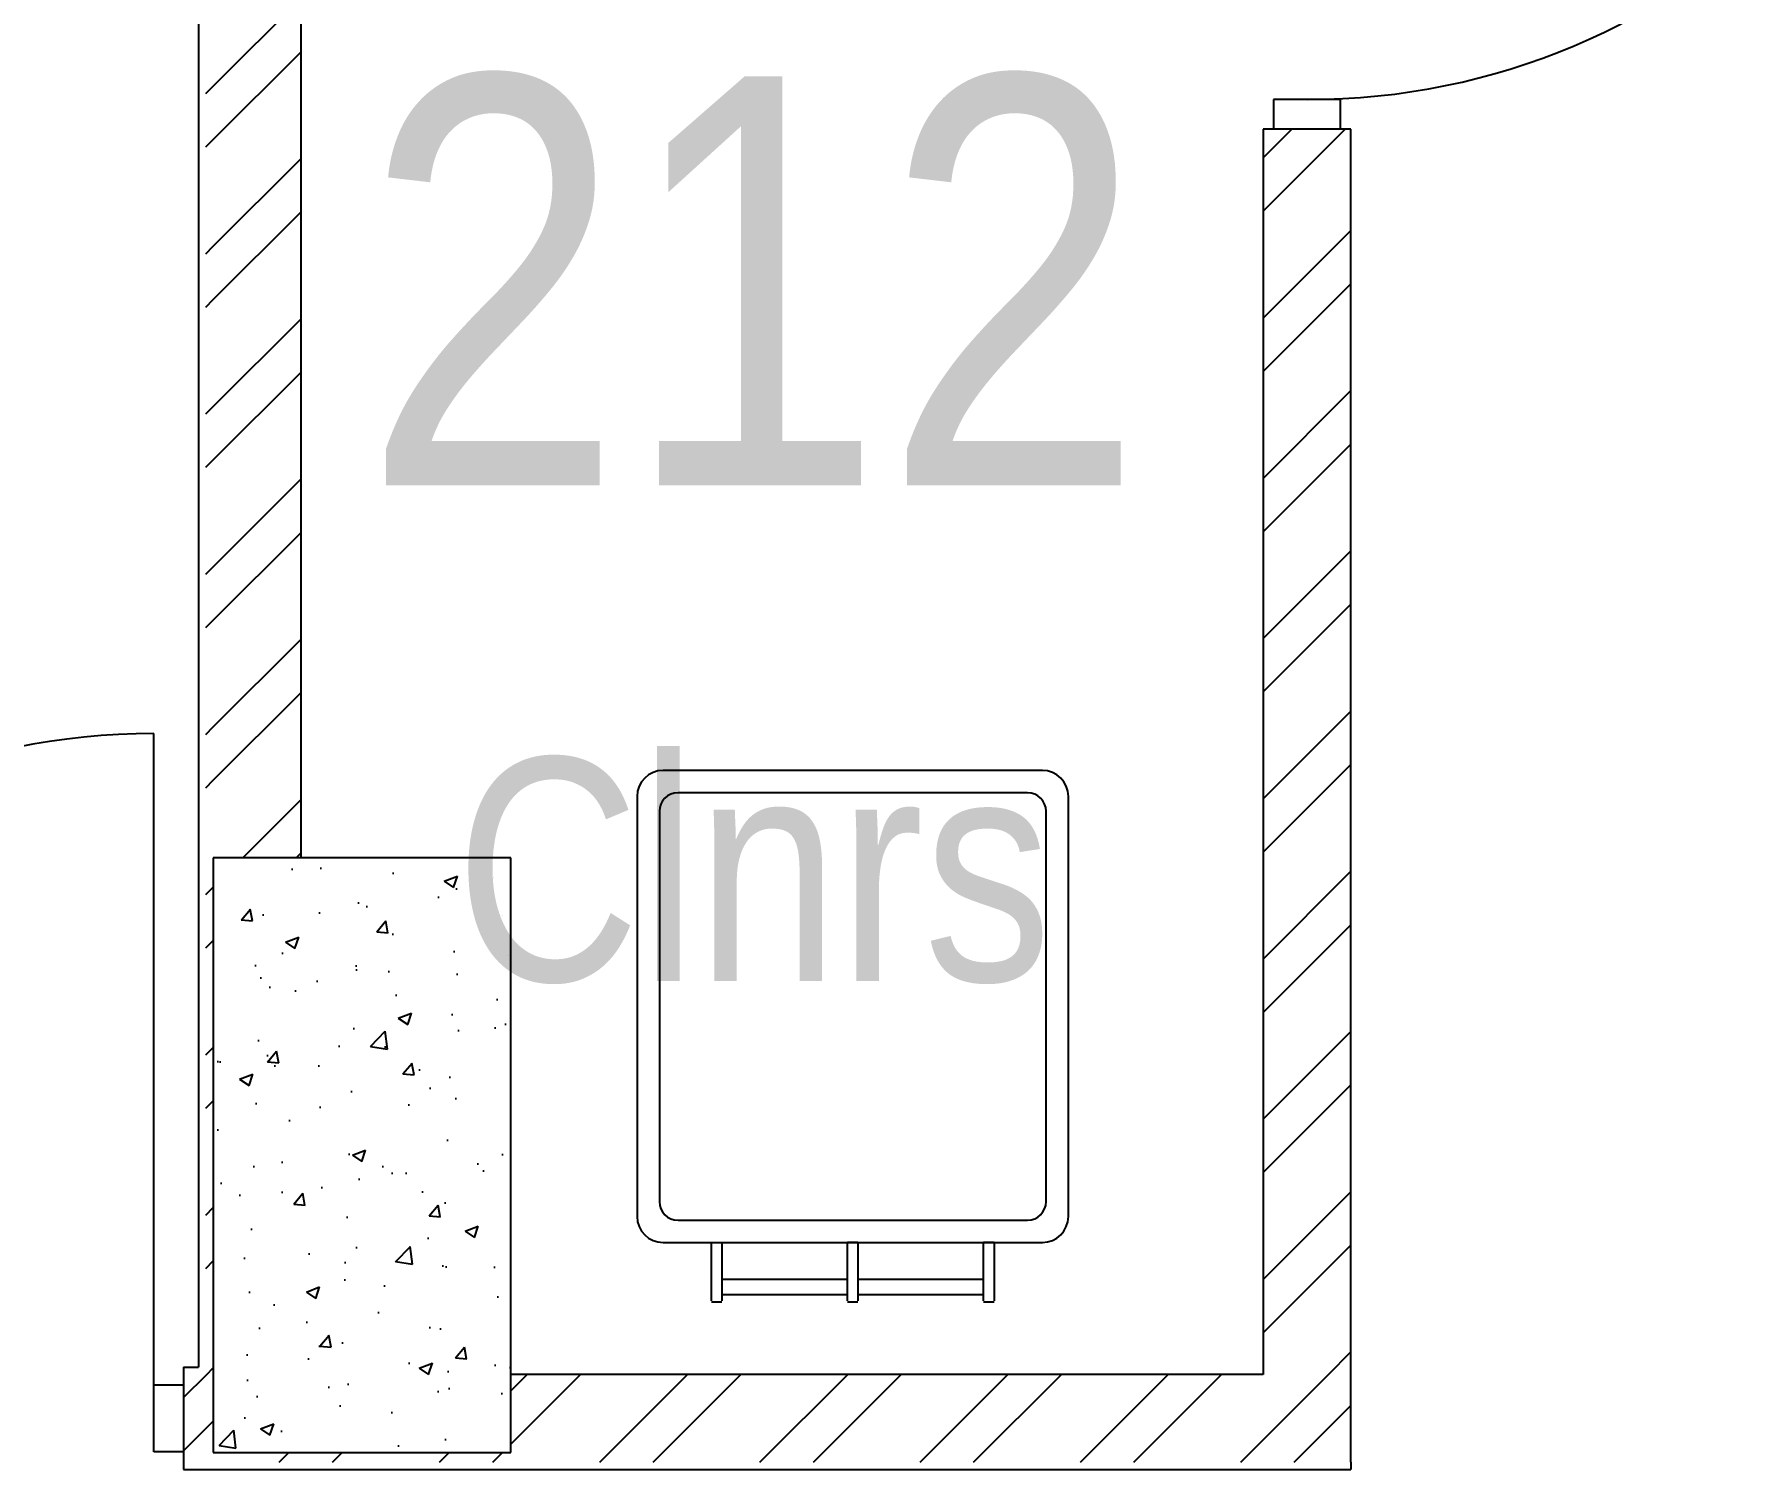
# Model space of a CAD drawing. Extents: x 6433 to 75181, y -2986 to 56414.
# Drawn here: x 32422 to 34736, y 7981 to 9912 of the extents above; entities that cross this region are included whole.
import ezdxf

# ---------------------------------------------------------------- set-up
doc = ezdxf.new("R2010")
doc.units = 0
doc.header["$MEASUREMENT"] = 0
for name, color, linetype in [('A-Column__Concrete', 7, 'CONTINUOUS'), ('A-Door', 160, 'CONTINUOUS'), ('A-General', 1, 'CONTINUOUS'), ('A-Hatch__Brick', 2, 'CONTINUOUS'), ('A-Hatch__Concrete', 252, 'CONTINUOUS'), ('A-Text__Primary Room', 6, 'CONTINUOUS'), ('A-Wall__Brick', 6, 'CONTINUOUS')]:
    doc.layers.add(name, color=color, linetype=linetype)
doc.styles.add('Arial Narrow', font='ARIALN.TTF', dxfattribs={"height": 750})
pattern_1 = [(45, (8381.06, 65736.02), (-107.76307, 107.76307), []), (45, (8452.9, 65736.02), (-107.76307, 107.76307), [])]

msp = doc.modelspace()

# ---------------------------------------------------------------- hatches: boundary and pattern name
at = {"layer": 'A-Hatch__Brick'}
h = msp.add_hatch(dxfattribs=at)
h.set_pattern_fill('ANSI32', color=256, scale=16, style=0)
h.set_pattern_definition(pattern_1)
h.paths.add_polyline_path([(34192.8, 11958.9), (34074.8, 11958.9), (34074.8, 10783.9), (34192.8, 10783.9), (34192.8, 11563.1)])
h.paths.add_polyline_path([(34192.8, 9783.9), (34074.8, 9783.9), (34074.8, 8108.9), (34192.8, 8108.9), (34192.8, 8547.3)])
h = msp.add_hatch(dxfattribs=at)
h.set_pattern_fill('ANSI32', color=256, scale=16, style=0)
h.set_pattern_definition(pattern_1)
h.paths.add_polyline_path([(32780.8, 10557.8), (32780.8, 11294.9), (32662.8, 11294.9), (32662.8, 8803.9), (32780.8, 8803.9)])
h = msp.add_hatch(dxfattribs=at)
h.set_pattern_fill('ANSI32', color=256, scale=16, style=0)
h.set_pattern_definition(pattern_1)
h.paths.add_polyline_path([(32662.8, 10863.9), (32652.8, 10863.9), (32652.8, 8788.9), (32662.8, 8788.9), (32662.8, 10557.8)])
h = msp.add_hatch(dxfattribs=at)
h.set_pattern_fill('ANSI32', color=256, scale=16, style=0)
h.set_pattern_definition(pattern_1)
h.paths.add_polyline_path([(32662.8, 8788.9), (32652.8, 8788.9), (32652.8, 8108.9), (32662.8, 8108.9), (32662.8, 8547.3)])
h = msp.add_hatch(dxfattribs=at)
h.set_pattern_fill('ANSI32', color=256, scale=16, style=0)
h.set_pattern_definition(pattern_1)
h.paths.add_polyline_path([(34192.8, 8108.9), (33062.8, 8108.9), (33062.8, 8003.9), (32662.8, 8003.9), (32662.8, 8108.9), (32622.8, 8108.9), (32622.8, 7990.9), (34192.8, 7990.9), (34192.8, 8044.7)])
h.paths.add_polyline_path([(31622.8, 8108.9), (30323.8, 8108.9), (30323.8, 7990.9), (31622.8, 7990.9)])
at = {"layer": 'A-Hatch__Concrete'}
h = msp.add_hatch(dxfattribs=at)
h.set_pattern_fill('AR-CONC', color=256, style=0)
h.set_pattern_definition([(50, (8381.06, 65736.02), (182.18467, -15.9391), [19.05, -209.55]), (355, (8381.06, 65736.02), (-35.2434, 191.05685), [15.24, -167.6406]), (100.45144, (8396.24, 65734.7), (146.94125, 175.11775), [16.19, -178.09024]), (46.1842, (8381.06, 65786.82), (271.07904, -42.0423), [28.575, -314.325]), (96.63556, (8403.65, 65783.32), (237.4041, 247.4261), [24.285, -267.1356]), (351.18415, (8381.06, 65786.82), (237.4041, 247.4261), [22.86, -251.4597]), (21, (8406.46, 65774.12), (151.6144, -102.2652), [19.05, -209.55]), (326, (8406.46, 65774.12), (61.80203, 184.18797), [15.24, -167.64]), (71.45144, (8419.1, 65765.6), (213.4164, 81.92277), [16.19, -178.08994]), (37.5, (8381.06, 65736.02), (3.0886, 84.55504), [0, -165.608, 0, -170.18, 0, -168.275]), (7.5, (8381.06, 65736.02), (66.81966, 100.18057), [0, -97.028, 0, -161.798, 0, -64.135]), (327.5, (8324.416, 65736.02), (135.590595, -5.728744), [0, -63.5, 0, -198.12, 0, -262.89]), (317.5, (8299.02, 65736.02), (148.12918, 25.4265), [0, -82.55, 0, -131.572, 0, -186.69])])
h.paths.add_polyline_path([(33062.8, 8003.9), (33062.8, 8803.9), (32662.8, 8803.9), (32662.8, 8003.9)])

# ---------------------------------------------------------------- linework, layer by layer
at = {"layer": 'A-Column__Concrete'}
for p, q in [((33062.8, 8803.9), (32662.8, 8803.9)), ((32662.8, 8803.9), (32662.8, 8003.9)), ((33062.8, 8003.9), (33062.8, 8803.9)), ((32662.8, 8003.9), (33062.8, 8003.9))]:
    msp.add_line(p, q, dxfattribs=at)
at = {"layer": 'A-Door'}
for p, q in [((34088.8, 9823.9), (34088.8, 9783.9)), ((34178.8, 9823.9), (34088.8, 9823.9)), ((34178.8, 9783.9), (34178.8, 9823.9)), ((32582.8, 8050.9), (32582.8, 8970.9)), ((32582.8, 8094.9), (32622.8, 8094.9)), ((32582.8, 8004.9), (32582.8, 8094.9)), ((32622.8, 8004.9), (32582.8, 8004.9))]:
    msp.add_line(p, q, dxfattribs=at)
at = {"layer": 'A-Door', "color": 252}
for centre, start, end in [((34134.8, 10743.9), 270, 0), ((32582.8, 8050.9), 90, 180)]:
    msp.add_arc(centre, 920, start, end, dxfattribs=at)
at = {"layer": 'A-General'}
for p, q in [((33777.8, 8921.4), (33267.8, 8921.4)), ((33232.8, 8886.4), (33232.8, 8321.4)), ((33757.8, 8891.4), (33287.8, 8891.4)), ((33812.8, 8321.4), (33812.8, 8886.4)), ((33262.8, 8866.4), (33262.8, 8341.4)), ((33782.8, 8341.4), (33782.8, 8866.4)), ((33287.8, 8316.4), (33757.8, 8316.4)), ((33267.8, 8286.4), (33777.8, 8286.4)), ((33332.8, 8238.4), (33332.8, 8286.4)), ((33332.8, 8286.4), (33346.8, 8286.4)), ((33346.8, 8286.4), (33346.8, 8238.4)), ((33515.8, 8238.4), (33515.8, 8286.4)), ((33529.8, 8286.4), (33515.8, 8286.4)), ((33529.8, 8286.4), (33529.8, 8238.4)), ((33698.8, 8238.4), (33698.8, 8286.4)), ((33712.8, 8286.4), (33698.8, 8286.4)), ((33712.8, 8286.4), (33712.8, 8238.4)), ((33332.8, 8208), (33332.8, 8238.4)), ((33346.8, 8238.4), (33346.8, 8208)), ((33515.8, 8236.4), (33346.8, 8236.4)), ((33515.8, 8208), (33515.8, 8238.4)), ((33529.8, 8238.4), (33529.8, 8208)), ((33698.8, 8236.4), (33529.8, 8236.4)), ((33698.8, 8208), (33698.8, 8238.4)), ((33712.8, 8238.4), (33712.8, 8208)), ((33346.8, 8216.4), (33515.8, 8216.4)), ((33529.8, 8216.4), (33698.8, 8216.4)), ((33332.8, 8206.4), (33346.8, 8206.4)), ((33515.8, 8206.4), (33529.8, 8206.4)), ((33698.8, 8206.4), (33712.8, 8206.4))]:
    msp.add_line(p, q, dxfattribs=at)
for centre, radius, start, end in [((33267.8, 8886.4), 35, 90, 180), ((33777.8, 8886.4), 35, 0, 90), ((33287.8, 8866.4), 25, 90, 180), ((33757.8, 8866.4), 25, 0, 90), ((33287.8, 8341.4), 25, 180, 270), ((33757.8, 8341.4), 25, 270, 0), ((33267.8, 8321.4), 35, 180, 270), ((33777.8, 8321.4), 35, 270, 0)]:
    msp.add_arc(centre, radius, start, end, dxfattribs=at)
at = {"layer": 'A-Wall__Brick'}
for p, q in [((32780.8, 8803.9), (32780.8, 11294.9)), ((32642.8, 10843.9), (32642.8, 8118.9)), ((34192.8, 9783.9), (34074.8, 9783.9)), ((34074.8, 9783.9), (34074.8, 8108.9)), ((34192.8, 7990.9), (34192.8, 9783.9)), ((32622.8, 8118.9), (32622.8, 7990.9)), ((32622.8, 8118.9), (32642.8, 8118.9)), ((34074.8, 8108.9), (33062.8, 8108.9)), ((32622.8, 7990.9), (32622.8, 7980.9)), ((34192.8, 7990.9), (34192.8, 7980.9)), ((32622.8, 7980.9), (34192.8, 7980.9))]:
    msp.add_line(p, q, dxfattribs=at)

# ---------------------------------------------------------------- texts
at = {"layer": 'A-Text__Primary Room', "insert": (33389.3, 9855), "char_height": 750, "width": 5700.068, "attachment_point": 2, "style": 'Arial Narrow'}
msp.add_mtext('{\\H0.73333x;212}\\P{\\H0.4x;Clnrs}', dxfattribs=at)

doc.saveas('drawing.dxf')
